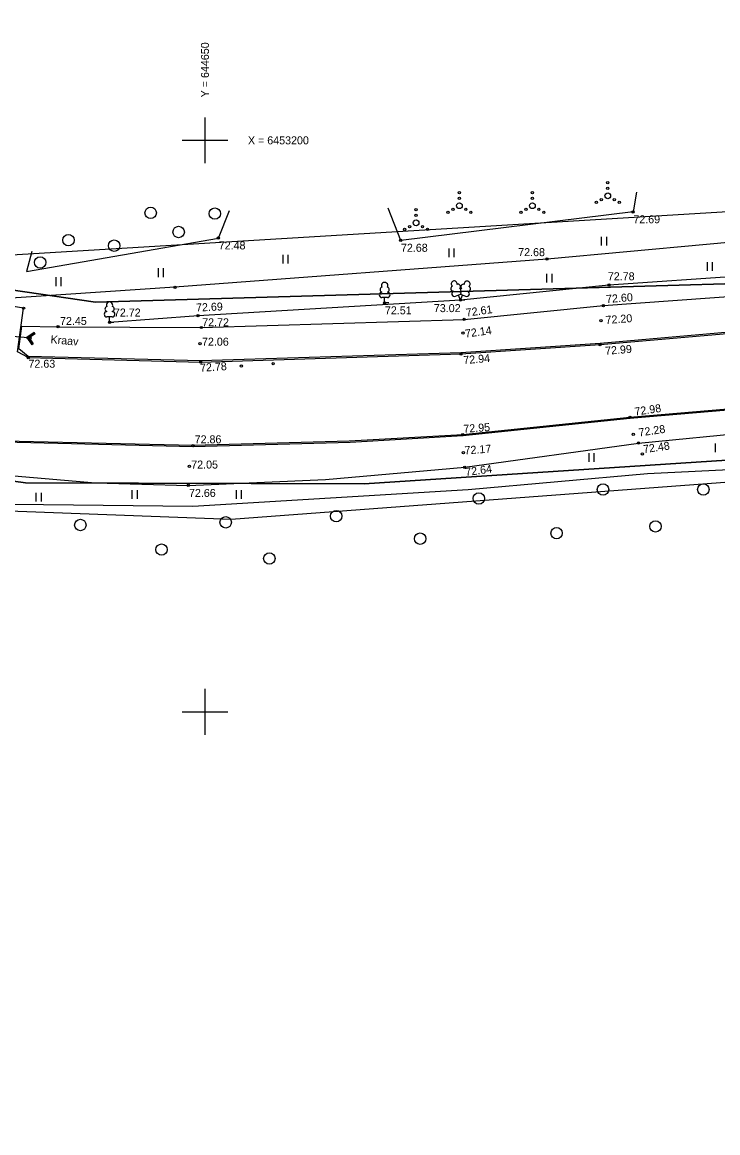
# Model space of a CAD drawing. Extents: x 642412 to 653410, y 6450642 to 6461053.
# Drawn here: x 644634 to 644694.9, y 6453113.2 to 6453210.3 of the extents above; entities that cross this region are included whole.
import ezdxf

# ---------------------------------------------------------------- set-up
doc = ezdxf.new("R2010")
doc.units = 0
for name, color, linetype in [('HALJASTUS', 7, 'Continuous'), ('KORGUS', 7, 'Continuous'), ('MOOTMPUNKT', 7, 'Continuous'), ('MOOTPIIR', 7, 'Continuous'), ('PIIR', 7, 'Continuous'), ('PUU', 7, 'Continuous'), ('SITRASS', 7, 'Continuous'), ('TEE', 7, 'Continuous'), ('TRUUP', 7, 'Continuous'), ('VEEKOGU', 7, 'Continuous'), ('VORK', 7, 'Continuous')]:
    doc.layers.add(name, color=color, linetype=linetype)

msp = doc.modelspace()

# ---------------------------------------------------------------- linework, layer by layer
at = {"layer": 'HALJASTUS'}
for p, q in [((644684.684, 6453191.551), (644684.684, 6453190.79)), ((644685.139, 6453191.551), (644685.139, 6453190.79)), ((644656.806, 6453189.98), (644656.806, 6453189.219)), ((644657.261, 6453189.98), (644657.261, 6453189.219)), ((644671.334, 6453190.53), (644671.334, 6453189.769)), ((644671.789, 6453190.53), (644671.789, 6453189.769)), ((644693.95, 6453189.352), (644693.95, 6453188.591)), ((644694.405, 6453189.352), (644694.405, 6453188.591)), ((644636.937, 6453188.017), (644636.937, 6453187.256)), ((644637.392, 6453188.017), (644637.392, 6453187.256)), ((644645.89, 6453188.802), (644645.89, 6453188.041)), ((644646.345, 6453188.802), (644646.345, 6453188.041)), ((644679.893, 6453188.331), (644679.893, 6453187.57)), ((644680.349, 6453188.331), (644680.349, 6453187.57)), ((644694.657, 6453173.489), (644694.657, 6453172.728)), ((644683.584, 6453172.625), (644683.584, 6453171.864)), ((644684.039, 6453172.625), (644684.039, 6453171.864)), ((644711.921, 6453172), (644688.719, 6453170.817)), ((644688.719, 6453170.817), (644673.025, 6453169.424)), ((644635.21, 6453169.17), (644635.21, 6453168.408)), ((644635.665, 6453169.17), (644635.665, 6453168.408)), ((644643.612, 6453169.405), (644643.612, 6453168.644)), ((644644.067, 6453169.405), (644644.067, 6453168.644)), ((644652.722, 6453169.405), (644652.722, 6453168.644)), ((644653.177, 6453169.405), (644653.177, 6453168.644))]:
    msp.add_line(p, q, dxfattribs=at)
for points in [[(644687.762, 6453195.47), (644687.469, 6453193.739), (644667.13, 6453191.246), (644666.025, 6453194.052)], [(644634.845, 6453190.267), (644634.389, 6453188.527), (644651.18, 6453191.451), (644652.141, 6453193.85)], [(644723.998, 6453189.546), (644709.101, 6453188.965), (644685.359, 6453187.34), (644672.367, 6453186.027), (644649.401, 6453184.66), (644641.65, 6453184.072)], [(644673.025, 6453169.424), (644648.94, 6453167.972), (644630.607, 6453168.181), (644609.882, 6453171.799)]]:
    msp.add_lwpolyline(points, dxfattribs=at)
for centre, radius in [((644685.256, 6453196.293), 0.1), ((644685.256, 6453195.793), 0.1), ((644672.268, 6453195.427), 0.1), ((644672.268, 6453194.927), 0.1), ((644678.657, 6453195.427), 0.1), ((644678.657, 6453194.927), 0.1), ((644684.691, 6453194.818), 0.1), ((644685.256, 6453195.143), 0.25), ((644685.821, 6453194.818), 0.1), ((644645.246, 6453193.65), 0.5), ((644650.859, 6453193.59), 0.5), ((644668.476, 6453193.934), 0.1), ((644671.268, 6453193.702), 0.1), ((644671.703, 6453193.952), 0.1), ((644672.268, 6453194.277), 0.25), ((644672.833, 6453193.952), 0.1), ((644673.268, 6453193.702), 0.1), ((644677.657, 6453193.702), 0.1), ((644678.092, 6453193.952), 0.1), ((644678.657, 6453194.277), 0.25), ((644679.222, 6453193.952), 0.1), ((644679.657, 6453193.702), 0.1), ((644684.256, 6453194.568), 0.1), ((644686.256, 6453194.568), 0.1), ((644668.476, 6453192.784), 0.25), ((644668.476, 6453193.434), 0.1), ((644647.694, 6453191.978), 0.5), ((644667.476, 6453192.209), 0.1), ((644667.911, 6453192.459), 0.1), ((644669.041, 6453192.459), 0.1), ((644669.476, 6453192.209), 0.1), ((644638.05, 6453191.261), 0.5), ((644642.051, 6453190.783), 0.5), ((644635.572, 6453189.32), 0.5), ((644684.838, 6453169.45), 0.5), ((644693.616, 6453169.45), 0.5), ((644673.97, 6453168.673), 0.5), ((644661.489, 6453167.121), 0.5), ((644639.095, 6453166.344), 0.5), ((644651.815, 6453166.583), 0.5), ((644689.436, 6453166.225), 0.5), ((644668.834, 6453165.15), 0.5), ((644680.777, 6453165.628), 0.5), ((644646.201, 6453164.195), 0.5), ((644655.637, 6453163.418), 0.5)]:
    msp.add_circle(centre, radius, dxfattribs=at)
at = {"layer": 'KORGUS'}
for centre in [(644687.469, 6453193.739), (644651.18, 6453191.451), (644667.13, 6453191.246), (644679.944, 6453189.607), (644685.359, 6453187.34), (644672.367, 6453186.027), (644634.129, 6453185.318), (644665.726, 6453185.77), (644684.875, 6453185.537), (644641.649, 6453184.073), (644641.65, 6453184.072), (644649.401, 6453184.66), (644672.688, 6453184.328), (644684.654, 6453184.225), (644637.146, 6453183.694), (644649.688, 6453183.624), (644672.58, 6453183.139), (644649.577, 6453182.206), (644684.581, 6453182.125), (644672.407, 6453181.313), (644634.528, 6453180.992), (644649.625, 6453180.6), (644687.194, 6453175.757), (644672.559, 6453174.245), (644687.491, 6453174.288), (644648.954, 6453173.29), (644687.944, 6453173.516), (644672.617, 6453172.666), (644648.635, 6453171.48), (644672.731, 6453171.402), (644648.536, 6453169.814)]:
    msp.add_circle(centre, 0.1, dxfattribs=at)
at = {"layer": 'MOOTMPUNKT'}
for centre in [(644647.374, 6453187.145), (644634.509, 6453182.728), (644634.686, 6453182.701), (644653.195, 6453180.253), (644655.968, 6453180.469), (644688.283, 6453172.563)]:
    msp.add_circle(centre, 0.1, dxfattribs=at)
at = {"layer": 'MOOTPIIR'}
for points in [[(645209.632, 6452934.716), (645158.964, 6452971.882), (645106.475, 6453006.318), (645037.3, 6453050.16), (644956.14, 6453102.497), (644913.209, 6453128.892), (644887.42, 6453140.422), (644829.167, 6453159.688), (644786.084, 6453170.307), (644731.32, 6453172.734), (644652.284, 6453166.818), (644616.483, 6453168.183), (644563.084, 6453182.139), (644522.58, 6453207.17), (644483.593, 6453242.819), (644438.842, 6453309.113), (644422.913, 6453335.357), (644404.557, 6453364.407), (644409.184, 6453368.352), (644297.76, 6453535.374)], [(644351.804, 6453483.53), (644405.05, 6453407.073), (644448.437, 6453339.718), (644463.759, 6453308.164), (644505.324, 6453253.401), (644545.07, 6453222.454), (644599.53, 6453196.816), (644633.056, 6453189.99), (644711.182, 6453194.693), (644765.642, 6453193.327), (644802.051, 6453189.838), (644898.835, 6453159.953), (644941.615, 6453138.412), (644967.707, 6453118.235), (644967.404, 6453112.623), (645001.764, 6453090.247), (645114.819, 6453019.023), (645175.12, 6452979.733), (645215.396, 6452948.862)]]:
    msp.add_lwpolyline(points, dxfattribs=at)
at = {"layer": 'PIIR'}
for points in [[(644304.45, 6453539.1), (644446.27, 6453331.73), (644527.16, 6453225.52), (644554.32, 6453208.69), (644590.9, 6453193.06), (644640.43, 6453185.83), (644746.58, 6453188.93), (644793.17, 6453184.48), (644888.62, 6453155.82), (644955.45, 6453122.49), (645085.01, 6453035.26), (645214.57, 6452948.04)], [(644560.63, 6453205.99), (644552.22, 6453194.36), (644584.35, 6453179.98), (644606.63, 6453173.85), (644634.28, 6453170.05), (644663.94, 6453169.96), (644746.65, 6453175.35), (644768.75, 6453174.13), (644799.04, 6453169.55), (644842.04, 6453157.5), (644874.81, 6453146.51), (644907.06, 6453133.48), (644951.83, 6453108.39), (645161.74, 6452974.26), (645179.65, 6452961.75), (645207.54, 6452939.51), (645500.07, 6452667.62)], [(645214.57, 6452948.04), (645085.01, 6453035.26), (644955.45, 6453122.49), (644888.62, 6453155.82), (644793.17, 6453184.48), (644746.58, 6453188.93), (644640.43, 6453185.83), (644590.9, 6453193.06), (644560.63, 6453205.99)], [(644726.16, 6452435.57), (645158.53, 6452778.74), (645207.54, 6452939.51), (645179.65, 6452961.75), (645161.74, 6452974.26), (644951.83, 6453108.39), (644907.06, 6453133.48), (644874.81, 6453146.51), (644842.04, 6453157.5), (644799.04, 6453169.55), (644768.75, 6453174.13), (644746.65, 6453175.35), (644663.94, 6453169.96), (644634.28, 6453170.05), (644606.63, 6453173.85), (644584.35, 6453179.98), (644552.22, 6453194.36), (644551.52, 6453193), (644395.49, 6452890.02), (644310.26, 6452528.66)]]:
    msp.add_lwpolyline(points, dxfattribs=at)
at = {"layer": 'PUU'}
for p, q in [((644665.966, 6453186.245), (644665.486, 6453186.245)), ((644665.726, 6453185.77), (644665.726, 6453186.245)), ((644671.927, 6453186.362), (644672.372, 6453186.537)), ((644672.367, 6453186.027), (644672.192, 6453186.467)), ((644672.367, 6453186.027), (644672.547, 6453186.467)), ((644672.747, 6453186.027), (644672.367, 6453186.027)), ((644672.372, 6453186.537), (644672.812, 6453186.357)), ((644666.106, 6453185.77), (644665.726, 6453185.77)), ((644641.89, 6453184.547), (644641.41, 6453184.547)), ((644641.65, 6453184.072), (644641.65, 6453184.547)), ((644642.03, 6453184.072), (644641.65, 6453184.072))]:
    msp.add_line(p, q, dxfattribs=at)
msp.add_lwpolyline([(644672.372, 6453187.032), (644672.352, 6453186.957), (644672.352, 6453186.937), (644672.362, 6453186.907), (644672.382, 6453186.872), (644672.387, 6453186.852), (644672.372, 6453186.817), (644672.347, 6453186.767), (644672.342, 6453186.742), (644672.347, 6453186.727), (644672.357, 6453186.697), (644672.392, 6453186.637), (644672.397, 6453186.617), (644672.392, 6453186.597), (644672.377, 6453186.562), (644672.372, 6453186.537)], dxfattribs=at)
for centre, radius, start, end in [((644665.556, 6453186.943), 0.233, 109.02174, 253.14154), ((644665.726, 6453187.29), 0.277, 332.5799, 207.4201), ((644665.896, 6453186.943), 0.233, 286.85082, 70.98591), ((644671.736, 6453187.03), 0.224, 111.43041, 274.49868), ((644671.81, 6453187.441), 0.256, 111.50269, 232.51731), ((644671.81, 6453187.441), 0.256, 350.48556, 111.50017), ((644672.145, 6453187.191), 0.224, 308.50412, 111.57247), ((644672.371, 6453186.794), 0.237, 66.76552, 111.50149), ((644672.608, 6453187.186), 0.225, 67.7016, 230.51262), ((644672.946, 6453187.432), 0.256, 67.6168, 188.63142), ((644673.013, 6453187.02), 0.224, 264.6183, 67.68657), ((644672.946, 6453187.432), 0.256, 306.59966, 67.61428), ((644665.489, 6453186.482), 0.238, 90.0016, 269.3953), ((644665.963, 6453186.482), 0.238, 270.6047, 89.9984), ((644671.841, 6453186.585), 0.237, 111.50143, 291.50036), ((644672.902, 6453186.577), 0.237, 247.61661, 67.61554), ((644641.413, 6453184.784), 0.238, 90.0016, 269.3953), ((644641.48, 6453185.245), 0.233, 109.02174, 253.14154), ((644641.65, 6453185.592), 0.277, 332.5799, 207.4201), ((644641.82, 6453185.245), 0.233, 286.85082, 70.98591), ((644641.887, 6453184.784), 0.238, 270.6047, 89.9984)]:
    msp.add_arc(centre, radius, start, end, dxfattribs=at)
at = {"layer": 'SITRASS'}
for points in [[(644794.053, 6453188.953), (644786.975, 6453189.198), (644778.67, 6453188.353), (644764.823, 6453188.296), (644754.206, 6453189.24), (644750.98, 6453191.288), (644742.544, 6453192.22), (644726.766, 6453192.945), (644700.86, 6453191.524), (644679.944, 6453189.607)], [(644679.944, 6453189.607), (644647.374, 6453187.145), (644625.232, 6453185.657)]]:
    msp.add_lwpolyline(points, dxfattribs=at)
at = {"layer": 'TEE'}
for points in [[(644730.718, 6453179.024), (644712.569, 6453177.914), (644687.194, 6453175.757), (644672.559, 6453174.245), (644662.614, 6453173.686), (644648.954, 6453173.29), (644631.168, 6453173.723), (644613.405, 6453175.756), (644605.503, 6453177.3), (644596.947, 6453179.328), (644589.05, 6453181.596), (644582.004, 6453183.952), (644560.523, 6453192.662), (644552.852, 6453196.675)], [(644634.528, 6453180.992), (644633.6, 6453181.506), (644634.129, 6453185.318), (644628.369, 6453186.273), (644627.916, 6453183.567), (644627.59, 6453181.926), (644625.398, 6453181.906)], [(644634.528, 6453180.992), (644649.625, 6453180.6), (644672.407, 6453181.313), (644684.581, 6453182.125), (644710.18, 6453184.364), (644729.639, 6453185.959), (644740.325, 6453186.516)]]:
    msp.add_lwpolyline(points, dxfattribs=at)
at = {"layer": 'TRUUP'}
for p, q in [((644634.509, 6453182.728), (644626.702, 6453183.424)), ((644635.05, 6453183.189), (644634.41, 6453182.746)), ((644635.091, 6453183.13), (644634.509, 6453182.728)), ((644635.131, 6453183.071), (644634.608, 6453182.71)), ((644635.131, 6453183.072), (644634.819, 6453183.029)), ((644635.115, 6453183.095), (644634.865, 6453183.061)), ((644635.099, 6453183.118), (644634.911, 6453183.092)), ((644635.083, 6453183.141), (644634.957, 6453183.124)), ((644635.067, 6453183.164), (644635.002, 6453183.155)), ((644635.131, 6453183.071), (644635.05, 6453183.189)), ((644634.41, 6453182.746), (644634.852, 6453182.106)), ((644634.722, 6453182.788), (644634.411, 6453182.745)), ((644634.676, 6453182.757), (644634.427, 6453182.722)), ((644634.63, 6453182.725), (644634.442, 6453182.699)), ((644634.767, 6453182.82), (644634.454, 6453182.776)), ((644634.616, 6453182.698), (644634.458, 6453182.676)), ((644634.632, 6453182.675), (644634.474, 6453182.653)), ((644634.648, 6453182.652), (644634.49, 6453182.63)), ((644634.813, 6453182.851), (644634.5, 6453182.808)), ((644634.664, 6453182.629), (644634.506, 6453182.607)), ((644634.509, 6453182.728), (644634.911, 6453182.146)), ((644634.68, 6453182.606), (644634.522, 6453182.584)), ((644634.696, 6453182.583), (644634.538, 6453182.561)), ((644634.859, 6453182.883), (644634.545, 6453182.84)), ((644634.712, 6453182.56), (644634.554, 6453182.538)), ((644634.728, 6453182.537), (644634.57, 6453182.515)), ((644634.744, 6453182.514), (644634.586, 6453182.492)), ((644634.904, 6453182.915), (644634.591, 6453182.871)), ((644634.759, 6453182.491), (644634.602, 6453182.469)), ((644634.608, 6453182.71), (644634.97, 6453182.187)), ((644634.775, 6453182.468), (644634.617, 6453182.446)), ((644634.791, 6453182.445), (644634.633, 6453182.423)), ((644634.95, 6453182.946), (644634.637, 6453182.903)), ((644634.807, 6453182.422), (644634.649, 6453182.4)), ((644634.823, 6453182.399), (644634.665, 6453182.377)), ((644634.839, 6453182.376), (644634.681, 6453182.354)), ((644634.996, 6453182.978), (644634.682, 6453182.934)), ((644634.855, 6453182.353), (644634.697, 6453182.331)), ((644634.871, 6453182.329), (644634.713, 6453182.308)), ((644635.041, 6453183.009), (644634.728, 6453182.966)), ((644634.887, 6453182.306), (644634.729, 6453182.285)), ((644634.903, 6453182.283), (644634.745, 6453182.262)), ((644634.919, 6453182.26), (644634.761, 6453182.238)), ((644635.087, 6453183.041), (644634.774, 6453182.997)), ((644634.935, 6453182.237), (644634.777, 6453182.215)), ((644634.95, 6453182.214), (644634.793, 6453182.192)), ((644634.966, 6453182.191), (644634.808, 6453182.169)), ((644634.933, 6453182.161), (644634.824, 6453182.146)), ((644634.887, 6453182.13), (644634.84, 6453182.123)), ((644634.97, 6453182.187), (644634.852, 6453182.106))]:
    msp.add_line(p, q, dxfattribs=at)
at = {"layer": 'VEEKOGU'}
for points in [[(644750.568, 6453188.866), (644751.511, 6453188.002), (644750.779, 6453187.225), (644740.325, 6453186.616), (644729.639, 6453186.059), (644710.18, 6453184.464), (644684.581, 6453182.225), (644672.407, 6453181.413), (644649.625, 6453180.7), (644634.528, 6453181.092), (644633.708, 6453181.767), (644633.978, 6453183.739), (644637.146, 6453183.694), (644649.688, 6453183.624), (644672.688, 6453184.328), (644684.875, 6453185.537), (644709.568, 6453187.315), (644729.344, 6453188.741), (644741.947, 6453188.948), (644750.568, 6453188.866)], [(644730.718, 6453178.924), (644712.569, 6453177.814), (644687.194, 6453175.657), (644672.559, 6453174.145), (644662.705, 6453173.574), (644648.954, 6453173.19), (644631.168, 6453173.623)], [(644630.555, 6453170.876), (644640.423, 6453170.043), (644648.536, 6453169.814), (644660.543, 6453170.32), (644672.731, 6453171.402), (644687.944, 6453173.516), (644698.065, 6453174.492), (644712.764, 6453175.417)]]:
    msp.add_lwpolyline(points, dxfattribs=at)
at = {"layer": 'VORK'}
for p, q in [((644650, 6453202), (644650, 6453198)), ((644648, 6453200), (644652, 6453200)), ((644650, 6453152), (644650, 6453148)), ((644648, 6453150), (644652, 6453150))]:
    msp.add_line(p, q, dxfattribs=at)

# ---------------------------------------------------------------- texts
at = {"layer": 'KORGUS'}
for s, p in [('72.69', (644687.492, 6453192.745)), ('72.48', (644651.203, 6453190.457)), ('72.68', (644667.153, 6453190.252)), ('72.68', (644677.415, 6453189.869)), ('72.78', (644685.26, 6453187.757)), ('72.72', (644642.03, 6453184.585)), ('72.51', (644665.749, 6453184.776)), ('73.02', (644670.032, 6453184.972)), ('72.45', (644637.312, 6453183.847)), ('72.72', (644649.757, 6453183.732)), ('72.06', (644649.739, 6453182.034)), ('72.63', (644634.551, 6453180.106)), ('72.86', (644649.096, 6453173.493)), ('72.05', (644648.797, 6453171.284)), ('72.66', (644648.599, 6453168.8))]:
    msp.add_text(s, height=0.7, dxfattribs=at).set_placement(p)
for s, rotation, p in [('72.60', 4.29584, (644685.133, 6453185.763)), ('72.69', 2.54704, (644649.234, 6453185.018)), ('72.61', 7.98205, (644672.88, 6453184.567)), ('72.20', 4.29584, (644685.086, 6453183.929)), ('72.14', 7.98205, (644672.812, 6453182.733)), ('72.99', 4.29584, (644685.048, 6453181.236)), ('72.94', 4.57365, (644672.639, 6453180.421)), ('72.78', 3.76258, (644649.593, 6453179.746)), ('72.98', 8.22672, (644687.649, 6453175.91)), ('72.95', 3.973, (644672.64, 6453174.407)), ('72.28', 8.22672, (644688.009, 6453174.088)), ('72.17', 3.973, (644672.743, 6453172.523)), ('72.48', 8.22672, (644688.402, 6453172.627)), ('72.64', 7.5876, (644672.834, 6453170.626))]:
    msp.add_text(s, height=0.7, rotation=rotation, dxfattribs=at).set_placement(p)
at = {"layer": 'VEEKOGU'}
msp.add_text('Kraav', height=0.7, rotation=354.99299, dxfattribs=at).set_placement((644636.462, 6453182.25))
at = {"layer": 'VORK'}
msp.add_text(' Y = 644650', height=0.7, rotation=90, dxfattribs=at).set_placement((644650.35, 6453203.5))
msp.add_text(' X = 6453200', height=0.7, dxfattribs=at).set_placement((644653.5, 6453199.65))

doc.saveas('drawing.dxf')
